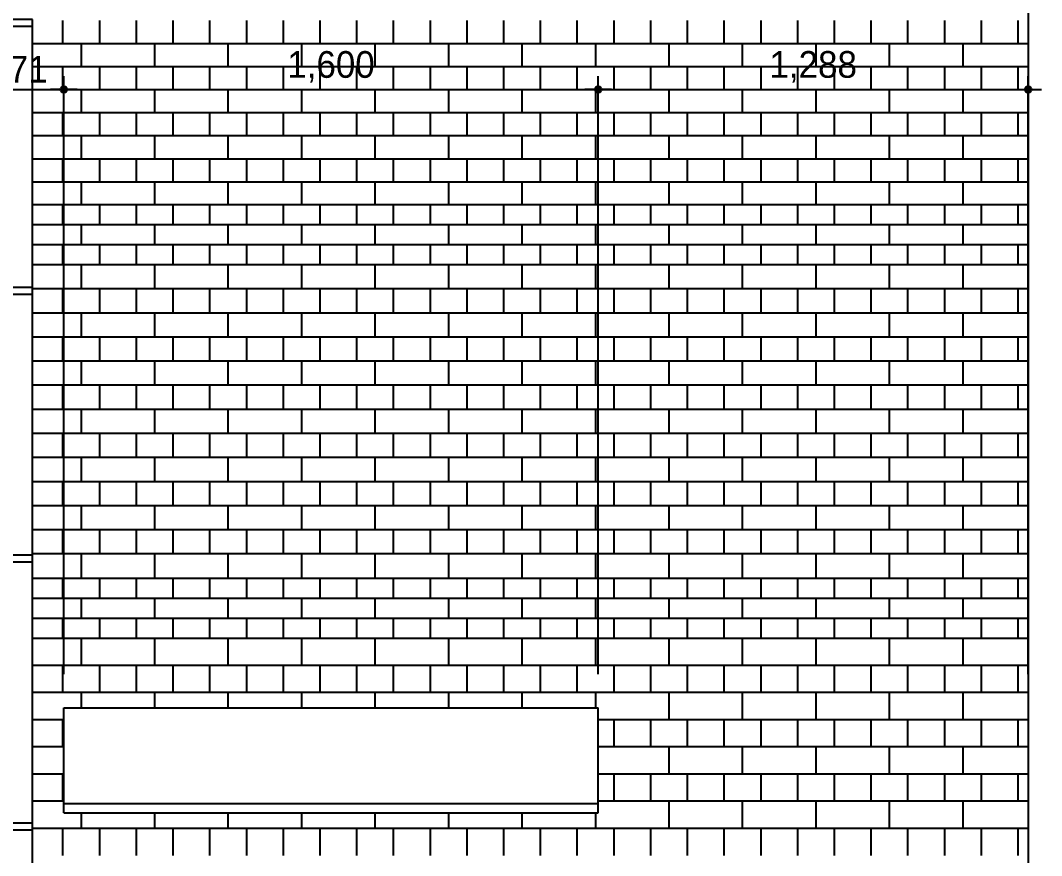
# Model space of a CAD drawing. Extents: x 186583 to 203403, y -172622 to -160742.
# Drawn here: x 195986 to 199044, y -167706 to -165206 of the extents above; entities that cross this region are included whole.
import ezdxf

# ---------------------------------------------------------------- set-up
doc = ezdxf.new("R2010")
doc.units = 0
doc.header["$LTSCALE"] = 50
doc.header["$MEASUREMENT"] = 0
doc.header["$PDMODE"] = 35
doc.header["$PDSIZE"] = -10
doc.layers.get('0').update_dxf_attribs({"linetype": 'CONTINUOUS'})
doc.layers.get('DEFPOINTS').update_dxf_attribs({"linetype": 'CONTINUOUS'})
for name, color, linetype in [('ele-3', 6, 'CONTINUOUS'), ('h', 5, 'CONTINUOUS'), ('W-1', 3, 'CONTINUOUS'), ('WID', 4, 'CONTINUOUS')]:
    doc.layers.add(name, color=color, linetype=linetype)
doc.styles.add('GHS', font='HYWULM_0.TTF')
doc.styles.add('현창', font='HYWULM_0.TTF')
doc.dimstyles.new('3MM', dxfattribs={"dimscale": 300, "dimtxt": 4, "dimasz": 1, "dimexe": 1.5, "dimexo": 2, "dimgap": 1, "dimtad": 1, "dimtoh": 1, "dimdec": 4, "dimzin": 0, "dimdsep": 46, "dimtxsty": 'GHS', "dimblk": 'DIMDOT', "dimcen": -1, "dimdle": 1.5, "dimadec": 0, "dimazin": 0, "dimtfac": 1, "dimtdec": 4, "dimtix": 1, "dimtmove": 2, "dimatfit": 3, "dimldrblk": 'DIMDOT', "dimfxl": 1, "dimtvp": 1, "dimtolj": 1, "dimtzin": 0, "dimarcsym": 0})

# ---------------------------------------------------------------- blocks, each defined once
blk = doc.blocks.new('DIMDOT')
at = {"linetype": 'Continuous'}
blk.add_line((-2, 0), (2, 0), dxfattribs=at)
for radius in [0.5, 0.25]:
    blk.add_circle((0, 0), radius, dxfattribs=at)
blk = doc.blocks.new('*D62')
at = {"lineweight": -2}
for p, q in [((196116.2, -167163.4), (196116.2, -165373.1)), ((197716.2, -167163.4), (197716.2, -165373.1)), ((196136.2, -165413.1), (197696.2, -165413.1))]:
    blk.add_line(p, q, dxfattribs=at)
at = {"layer": 'DEFPOINTS', "color": 0}
for p in [(197716.2, -165413.1), (196116.2, -167263.4), (197716.2, -167263.4)]:
    blk.add_point(p, dxfattribs=at)
at = {"lineweight": -2, "xscale": 20, "yscale": 20, "zscale": 20, "rotation": 180}
blk.add_blockref('DIMDOT', (196116.2, -165413.1), dxfattribs=at)
at = {"lineweight": -2, "xscale": 20, "yscale": 20, "zscale": 20}
blk.add_blockref('DIMDOT', (197716.2, -165413.1), dxfattribs=at)
at = {"color": 0, "insert": (196916.2, -165345.4), "char_height": 80, "attachment_point": 5, "style": '현창'}
blk.add_mtext('\\A1;1,600', dxfattribs=at)
blk = doc.blocks.new('*D63')
at = {"lineweight": -2}
for p, q in [((197716.2, -167163.4), (197716.2, -165373.1)), ((199003.7, -167163.4), (199003.7, -165373.1)), ((197736.2, -165413.1), (198983.7, -165413.1))]:
    blk.add_line(p, q, dxfattribs=at)
at = {"layer": 'DEFPOINTS', "color": 0}
for p in [(199003.7, -165413.1), (197716.2, -167263.4), (199003.7, -167263.4)]:
    blk.add_point(p, dxfattribs=at)
at = {"lineweight": -2, "xscale": 20, "yscale": 20, "zscale": 20, "rotation": 180}
blk.add_blockref('DIMDOT', (197716.2, -165413.1), dxfattribs=at)
at = {"lineweight": -2, "xscale": 20, "yscale": 20, "zscale": 20}
blk.add_blockref('DIMDOT', (199003.7, -165413.1), dxfattribs=at)
at = {"color": 0, "insert": (198359.9, -165345.3), "char_height": 80, "attachment_point": 5, "style": '현창'}
blk.add_mtext('\\A1;1,288', dxfattribs=at)
blk = doc.blocks.new('*D64')
at = {"lineweight": -2}
for p, q in [((195844.9, -165829.8), (195844.9, -165373.1)), ((196116.2, -165837.9), (196116.2, -165373.1)), ((195864.9, -165413.1), (196096.2, -165413.1))]:
    blk.add_line(p, q, dxfattribs=at)
at = {"layer": 'DEFPOINTS', "color": 0}
for p in [(196116.2, -165413.1), (195844.9, -165929.8), (196116.2, -165937.9)]:
    blk.add_point(p, dxfattribs=at)
at = {"lineweight": -2, "xscale": 20, "yscale": 20, "zscale": 20, "rotation": 180}
blk.add_blockref('DIMDOT', (195844.9, -165413.1), dxfattribs=at)
at = {"lineweight": -2, "xscale": 20, "yscale": 20, "zscale": 20}
blk.add_blockref('DIMDOT', (196116.2, -165413.1), dxfattribs=at)
at = {"color": 0, "insert": (195980.5, -165352.2), "char_height": 80, "attachment_point": 5, "style": '현창'}
blk.add_mtext('\\A1;271', dxfattribs=at)

msp = doc.modelspace()

# ---------------------------------------------------------------- linework, layer by layer
at = {"layer": 'ele-3'}
for p, q in [((196021.69224, -165223.3448), (196021.69224, -166005.26224)), ((199003.65758, -165757.93201), (196021.69224, -165757.93201)), ((196106.15758, -165757.93201), (196021.69224, -165757.93201)), ((196106.15758, -165817.93201), (196021.69224, -165817.93201)), ((199003.65758, -165817.93201), (196056.32574, -165817.93201)), ((196106.15758, -165877.93201), (196021.69224, -165877.93201)), ((199003.65758, -165877.93201), (196056.32574, -165877.93201)), ((196106.15758, -165937.93201), (196021.69224, -165937.93201)), ((199003.65758, -165937.93201), (196056.32574, -165937.93201)), ((196105.15758, -166010.04139), (196021.69224, -166010.04139)), ((196021.69224, -166025.26224), (196021.69224, -166807.17968)), ((196021.69224, -166827.17968), (196021.69224, -167609.09713)), ((196021.69224, -166875.35391), (196106.15758, -166875.35391)), ((196056.32574, -166875.35391), (199003.65758, -166875.35391)), ((196021.69224, -166935.35391), (196106.15758, -166935.35391)), ((196056.32574, -166935.35391), (199003.65758, -166935.35391)), ((196021.69224, -166995.35391), (196106.15758, -166995.35391)), ((196056.32574, -166995.35391), (199003.65758, -166995.35391)), ((196021.69224, -167055.35391), (196106.15758, -167055.35391)), ((196056.32574, -167055.35391), (199003.65758, -167055.35391)), ((196021.69224, -167629.09713), (196021.69224, -168411.01457))]:
    msp.add_line(p, q, dxfattribs=at)
for points in [[(196113.65758, -165817.93201), (196113.65758, -165757.93201)], [(196223.65758, -165817.93201), (196223.65758, -165757.93201)], [(196333.65758, -165817.93201), (196333.65758, -165757.93201)], [(196443.65758, -165817.93201), (196443.65758, -165757.93201)], [(196553.65758, -165817.93201), (196553.65758, -165757.93201)], [(196663.65758, -165817.93201), (196663.65758, -165757.93201)], [(196773.65758, -165817.93201), (196773.65758, -165757.93201)], [(196883.65758, -165817.93201), (196883.65758, -165757.93201)], [(196993.65758, -165817.93201), (196993.65758, -165757.93201)], [(197103.65758, -165817.93201), (197103.65758, -165757.93201)], [(197213.65758, -165817.93201), (197213.65758, -165757.93201)], [(197323.65758, -165817.93201), (197323.65758, -165757.93201)], [(197433.65758, -165817.93201), (197433.65758, -165757.93201)], [(197543.65758, -165817.93201), (197543.65758, -165757.93201)], [(197653.65758, -165817.93201), (197653.65758, -165757.93201)], [(197763.65758, -165817.93201), (197763.65758, -165757.93201)], [(197873.65758, -165817.93201), (197873.65758, -165757.93201)], [(197983.65758, -165817.93201), (197983.65758, -165757.93201)], [(198093.65758, -165817.93201), (198093.65758, -165757.93201)], [(198203.65758, -165817.93201), (198203.65758, -165757.93201)], [(198313.65758, -165817.93201), (198313.65758, -165757.93201)], [(198423.65758, -165817.93201), (198423.65758, -165757.93201)], [(198533.65758, -165817.93201), (198533.65758, -165757.93201)], [(198643.65758, -165817.93201), (198643.65758, -165757.93201)], [(198753.65758, -165817.93201), (198753.65758, -165757.93201)], [(198863.65758, -165817.93201), (198863.65758, -165757.93201)], [(198973.65758, -165817.93201), (198973.65758, -165757.93201)], [(196168.65758, -165877.93201), (196168.65758, -165817.93201)], [(196388.65758, -165877.93201), (196388.65758, -165817.93201)], [(196608.65758, -165877.93201), (196608.65758, -165817.93201)], [(196828.65758, -165877.93201), (196828.65758, -165817.93201)], [(197048.65758, -165877.93201), (197048.65758, -165817.93201)], [(197268.65758, -165877.93201), (197268.65758, -165817.93201)], [(197488.65758, -165877.93201), (197488.65758, -165817.93201)], [(197708.65758, -165877.93201), (197708.65758, -165817.93201)], [(197928.65758, -165877.93201), (197928.65758, -165817.93201)], [(198148.65758, -165877.93201), (198148.65758, -165817.93201)], [(198368.65758, -165877.93201), (198368.65758, -165817.93201)], [(198588.65758, -165877.93201), (198588.65758, -165817.93201)], [(198808.65758, -165877.93201), (198808.65758, -165817.93201)], [(196113.65758, -165937.93201), (196113.65758, -165877.93201)], [(196223.65758, -165937.93201), (196223.65758, -165877.93201)], [(196333.65758, -165937.93201), (196333.65758, -165877.93201)], [(196443.65758, -165937.93201), (196443.65758, -165877.93201)], [(196553.65758, -165937.93201), (196553.65758, -165877.93201)], [(196663.65758, -165937.93201), (196663.65758, -165877.93201)], [(196773.65758, -165937.93201), (196773.65758, -165877.93201)], [(196883.65758, -165937.93201), (196883.65758, -165877.93201)], [(196993.65758, -165937.93201), (196993.65758, -165877.93201)], [(197103.65758, -165937.93201), (197103.65758, -165877.93201)], [(197213.65758, -165937.93201), (197213.65758, -165877.93201)], [(197323.65758, -165937.93201), (197323.65758, -165877.93201)], [(197433.65758, -165937.93201), (197433.65758, -165877.93201)], [(197543.65758, -165937.93201), (197543.65758, -165877.93201)], [(197653.65758, -165937.93201), (197653.65758, -165877.93201)], [(197763.65758, -165937.93201), (197763.65758, -165877.93201)], [(197873.65758, -165937.93201), (197873.65758, -165877.93201)], [(197983.65758, -165937.93201), (197983.65758, -165877.93201)], [(198093.65758, -165937.93201), (198093.65758, -165877.93201)], [(198203.65758, -165937.93201), (198203.65758, -165877.93201)], [(198313.65758, -165937.93201), (198313.65758, -165877.93201)], [(198423.65758, -165937.93201), (198423.65758, -165877.93201)], [(198533.65758, -165937.93201), (198533.65758, -165877.93201)], [(198643.65758, -165937.93201), (198643.65758, -165877.93201)], [(198753.65758, -165937.93201), (198753.65758, -165877.93201)], [(198863.65758, -165937.93201), (198863.65758, -165877.93201)], [(198973.65758, -165937.93201), (198973.65758, -165877.93201)], [(196113.65758, -166935.35391), (196113.65758, -166875.35391)], [(196223.65758, -166935.35391), (196223.65758, -166875.35391)], [(196333.65758, -166935.35391), (196333.65758, -166875.35391)], [(196443.65758, -166935.35391), (196443.65758, -166875.35391)], [(196553.65758, -166935.35391), (196553.65758, -166875.35391)], [(196663.65758, -166935.35391), (196663.65758, -166875.35391)], [(196773.65758, -166935.35391), (196773.65758, -166875.35391)], [(196883.65758, -166935.35391), (196883.65758, -166875.35391)], [(196993.65758, -166935.35391), (196993.65758, -166875.35391)], [(197103.65758, -166935.35391), (197103.65758, -166875.35391)], [(197213.65758, -166935.35391), (197213.65758, -166875.35391)], [(197323.65758, -166935.35391), (197323.65758, -166875.35391)], [(197433.65758, -166935.35391), (197433.65758, -166875.35391)], [(197543.65758, -166935.35391), (197543.65758, -166875.35391)], [(197653.65758, -166935.35391), (197653.65758, -166875.35391)], [(197763.65758, -166935.35391), (197763.65758, -166875.35391)], [(197873.65758, -166935.35391), (197873.65758, -166875.35391)], [(197983.65758, -166935.35391), (197983.65758, -166875.35391)], [(198093.65758, -166935.35391), (198093.65758, -166875.35391)], [(198203.65758, -166935.35391), (198203.65758, -166875.35391)], [(198313.65758, -166935.35391), (198313.65758, -166875.35391)], [(198423.65758, -166935.35391), (198423.65758, -166875.35391)], [(198533.65758, -166935.35391), (198533.65758, -166875.35391)], [(198643.65758, -166935.35391), (198643.65758, -166875.35391)], [(198753.65758, -166935.35391), (198753.65758, -166875.35391)], [(198863.65758, -166935.35391), (198863.65758, -166875.35391)], [(198973.65758, -166935.35391), (198973.65758, -166875.35391)], [(196168.65758, -166995.35391), (196168.65758, -166935.35391)], [(196388.65758, -166995.35391), (196388.65758, -166935.35391)], [(196608.65758, -166995.35391), (196608.65758, -166935.35391)], [(196828.65758, -166995.35391), (196828.65758, -166935.35391)], [(197048.65758, -166995.35391), (197048.65758, -166935.35391)], [(197268.65758, -166995.35391), (197268.65758, -166935.35391)], [(197488.65758, -166995.35391), (197488.65758, -166935.35391)], [(197708.65758, -166995.35391), (197708.65758, -166935.35391)], [(197928.65758, -166995.35391), (197928.65758, -166935.35391)], [(198148.65758, -166995.35391), (198148.65758, -166935.35391)], [(198368.65758, -166995.35391), (198368.65758, -166935.35391)], [(198588.65758, -166995.35391), (198588.65758, -166935.35391)], [(198808.65758, -166995.35391), (198808.65758, -166935.35391)], [(196113.65758, -167055.35391), (196113.65758, -166995.35391)], [(196223.65758, -167055.35391), (196223.65758, -166995.35391)], [(196333.65758, -167055.35391), (196333.65758, -166995.35391)], [(196443.65758, -167055.35391), (196443.65758, -166995.35391)], [(196553.65758, -167055.35391), (196553.65758, -166995.35391)], [(196663.65758, -167055.35391), (196663.65758, -166995.35391)], [(196773.65758, -167055.35391), (196773.65758, -166995.35391)], [(196883.65758, -167055.35391), (196883.65758, -166995.35391)], [(196993.65758, -167055.35391), (196993.65758, -166995.35391)], [(197103.65758, -167055.35391), (197103.65758, -166995.35391)], [(197213.65758, -167055.35391), (197213.65758, -166995.35391)], [(197323.65758, -167055.35391), (197323.65758, -166995.35391)], [(197433.65758, -167055.35391), (197433.65758, -166995.35391)], [(197543.65758, -167055.35391), (197543.65758, -166995.35391)], [(197653.65758, -167055.35391), (197653.65758, -166995.35391)], [(197763.65758, -167055.35391), (197763.65758, -166995.35391)], [(197873.65758, -167055.35391), (197873.65758, -166995.35391)], [(197983.65758, -167055.35391), (197983.65758, -166995.35391)], [(198093.65758, -167055.35391), (198093.65758, -166995.35391)], [(198203.65758, -167055.35391), (198203.65758, -166995.35391)], [(198313.65758, -167055.35391), (198313.65758, -166995.35391)], [(198423.65758, -167055.35391), (198423.65758, -166995.35391)], [(198533.65758, -167055.35391), (198533.65758, -166995.35391)], [(198643.65758, -167055.35391), (198643.65758, -166995.35391)], [(198753.65758, -167055.35391), (198753.65758, -166995.35391)], [(198863.65758, -167055.35391), (198863.65758, -166995.35391)], [(198973.65758, -167055.35391), (198973.65758, -166995.35391)]]:
    msp.add_lwpolyline(points, dxfattribs=at)
at = {"layer": 'h'}
for p, q in [((196021.69224, -165275.1375), (196106.15758, -165275.1375)), ((196069.15758, -165275.1375), (199003.65758, -165275.1375)), ((196021.69224, -165344.10819), (196106.15758, -165344.10819)), ((196069.15758, -165344.10819), (199003.65758, -165344.10819)), ((196021.69224, -165413.07888), (199003.65758, -165413.07888)), ((196021.69224, -165413.07888), (196106.15758, -165413.07888)), ((196021.69224, -165482.04956), (199003.65758, -165482.04956)), ((196021.69224, -165482.04956), (196106.15758, -165482.04956)), ((196021.69224, -165551.02025), (199003.65758, -165551.02025)), ((196021.69224, -165551.02025), (196106.15758, -165551.02025)), ((196021.69224, -165619.99094), (199003.65758, -165619.99094)), ((196021.69224, -165619.99094), (196106.15758, -165619.99094)), ((196021.69224, -165688.96163), (199003.65758, -165688.96163)), ((196021.69224, -165688.96163), (196106.15758, -165688.96163)), ((199003.65758, -166010.04139), (196057.32574, -166010.04139)), ((196106.15758, -166082.15076), (196021.69224, -166082.15076)), ((199003.65758, -166082.15076), (196056.32574, -166082.15076)), ((196106.15758, -166154.26014), (196021.69224, -166154.26014)), ((199003.65758, -166154.26014), (196056.32574, -166154.26014)), ((196106.15758, -166226.36952), (196021.69224, -166226.36952)), ((199003.65758, -166226.36952), (196056.32574, -166226.36952)), ((196106.15758, -166298.4789), (196021.69224, -166298.4789)), ((199003.65758, -166298.4789), (196056.32574, -166298.4789)), ((196106.15758, -166370.58827), (196021.69224, -166370.58827)), ((199003.65758, -166370.58827), (196056.32574, -166370.58827)), ((196106.15758, -166442.69765), (196021.69224, -166442.69765)), ((199003.65758, -166442.69765), (196056.32574, -166442.69765)), ((196106.15758, -166514.80703), (196021.69224, -166514.80703)), ((199003.65758, -166514.80703), (196056.32574, -166514.80703)), ((196106.15758, -166586.91641), (196021.69224, -166586.91641)), ((199003.65758, -166586.91641), (196056.32574, -166586.91641)), ((196106.15758, -166659.02578), (196021.69224, -166659.02578)), ((199003.65758, -166659.02578), (196056.32574, -166659.02578)), ((196106.15758, -166731.13516), (196021.69224, -166731.13516)), ((199003.65758, -166731.13516), (196056.32574, -166731.13516)), ((196106.15758, -166803.24454), (196021.69224, -166803.24454)), ((199003.65758, -166803.24454), (196056.32574, -166803.24454)), ((196106.15758, -167136.70608), (196021.69224, -167136.70608)), ((199003.65758, -167136.70608), (196056.32574, -167136.70608)), ((196212.65758, -167218.05824), (196021.69224, -167218.05824)), ((199003.65758, -167218.05824), (196181.15758, -167218.05824)), ((196116.15757, -167299.4104), (196021.69224, -167299.4104)), ((199003.65758, -167299.4104), (197716.15757, -167299.4104)), ((196116.15757, -167380.76256), (196021.69224, -167380.76256)), ((199003.65758, -167380.76256), (197716.15757, -167380.76256)), ((196116.15757, -167462.11472), (196021.69224, -167462.11472)), ((199003.65758, -167462.11472), (197716.15757, -167462.11472)), ((196116.15757, -167543.46688), (196021.69224, -167543.46688)), ((199003.65758, -167543.46688), (197716.15757, -167543.46688)), ((196116.15757, -167624.81904), (196021.69224, -167624.81904)), ((199003.65758, -167624.81904), (196089.65758, -167624.81904))]:
    msp.add_line(p, q, dxfattribs=at)
for points in [[(196113.65758, -165275.1375), (196113.65758, -165206.17053)], [(196223.65758, -165275.1375), (196223.65758, -165206.17053)], [(196333.65758, -165275.1375), (196333.65758, -165206.17053)], [(196443.65758, -165275.1375), (196443.65758, -165206.17053)], [(196553.65758, -165275.1375), (196553.65758, -165206.17053)], [(196663.65758, -165275.1375), (196663.65758, -165206.17053)], [(196773.65758, -165275.1375), (196773.65758, -165206.17053)], [(196883.65758, -165275.1375), (196883.65758, -165206.17053)], [(196993.65758, -165275.1375), (196993.65758, -165206.17053)], [(197103.65758, -165275.1375), (197103.65758, -165206.17053)], [(197213.65758, -165275.1375), (197213.65758, -165206.17053)], [(197323.65758, -165275.1375), (197323.65758, -165206.17053)], [(197433.65758, -165275.1375), (197433.65758, -165206.17053)], [(197543.65758, -165275.1375), (197543.65758, -165206.17053)], [(197653.65758, -165275.1375), (197653.65758, -165206.17053)], [(197763.65758, -165275.1375), (197763.65758, -165206.17053)], [(197873.65758, -165275.1375), (197873.65758, -165206.17053)], [(197983.65758, -165275.1375), (197983.65758, -165206.17053)], [(198093.65758, -165275.1375), (198093.65758, -165206.17053)], [(198203.65758, -165275.1375), (198203.65758, -165206.17053)], [(198313.65758, -165275.1375), (198313.65758, -165206.17053)], [(198423.65758, -165275.1375), (198423.65758, -165206.17053)], [(198533.65758, -165275.1375), (198533.65758, -165206.17053)], [(198643.65758, -165275.1375), (198643.65758, -165206.17053)], [(198753.65758, -165275.1375), (198753.65758, -165206.17053)], [(198863.65758, -165275.1375), (198863.65758, -165206.17053)], [(198973.65758, -165275.1375), (198973.65758, -165206.17053)], [(196168.65758, -165344.10819), (196168.65758, -165275.14122)], [(196388.65758, -165344.10446), (196388.65758, -165275.1375)], [(196608.65758, -165344.10446), (196608.65758, -165275.1375)], [(196828.65758, -165344.10446), (196828.65758, -165275.1375)], [(197048.65758, -165344.10446), (197048.65758, -165275.1375)], [(197268.65758, -165344.10446), (197268.65758, -165275.1375)], [(197488.65758, -165344.10446), (197488.65758, -165275.1375)], [(197708.65758, -165344.10446), (197708.65758, -165275.1375)], [(197928.65758, -165344.10446), (197928.65758, -165275.1375)], [(198148.65758, -165344.10446), (198148.65758, -165275.1375)], [(198368.65758, -165344.10446), (198368.65758, -165275.1375)], [(198588.65758, -165344.10446), (198588.65758, -165275.1375)], [(198808.65758, -165344.10446), (198808.65758, -165275.1375)], [(196113.65758, -165413.07888), (196113.65758, -165344.11191)], [(196223.65758, -165413.07888), (196223.65758, -165344.11191)], [(196333.65758, -165413.07888), (196333.65758, -165344.11191)], [(196443.65758, -165413.07888), (196443.65758, -165344.11191)], [(196553.65758, -165413.07888), (196553.65758, -165344.11191)], [(196663.65758, -165413.07888), (196663.65758, -165344.11191)], [(196773.65758, -165413.07888), (196773.65758, -165344.11191)], [(196883.65758, -165413.07888), (196883.65758, -165344.11191)], [(196993.65758, -165413.07888), (196993.65758, -165344.11191)], [(197103.65758, -165413.07888), (197103.65758, -165344.11191)], [(197213.65758, -165413.07888), (197213.65758, -165344.11191)], [(197323.65758, -165413.07888), (197323.65758, -165344.11191)], [(197433.65758, -165413.07888), (197433.65758, -165344.11191)], [(197543.65758, -165413.07888), (197543.65758, -165344.11191)], [(197653.65758, -165413.07888), (197653.65758, -165344.11191)], [(197763.65758, -165413.07888), (197763.65758, -165344.11191)], [(197873.65758, -165413.07888), (197873.65758, -165344.11191)], [(197983.65758, -165413.07888), (197983.65758, -165344.11191)], [(198093.65758, -165413.07888), (198093.65758, -165344.11191)], [(198203.65758, -165413.07888), (198203.65758, -165344.11191)], [(198313.65758, -165413.07888), (198313.65758, -165344.11191)], [(198423.65758, -165413.07888), (198423.65758, -165344.11191)], [(198533.65758, -165413.07888), (198533.65758, -165344.11191)], [(198643.65758, -165413.07888), (198643.65758, -165344.11191)], [(198753.65758, -165413.07888), (198753.65758, -165344.11191)], [(198863.65758, -165413.07888), (198863.65758, -165344.11191)], [(198973.65758, -165413.07888), (198973.65758, -165344.11191)], [(196168.65758, -165482.04956), (196168.65758, -165413.0826)], [(196388.65758, -165482.04584), (196388.65758, -165413.07888)], [(196608.65758, -165482.04584), (196608.65758, -165413.07888)], [(196828.65758, -165482.04584), (196828.65758, -165413.07888)], [(197048.65758, -165482.04584), (197048.65758, -165413.07888)], [(197268.65758, -165482.04584), (197268.65758, -165413.07888)], [(197488.65758, -165482.04584), (197488.65758, -165413.07888)], [(197708.65758, -165482.04584), (197708.65758, -165413.07888)], [(197928.65758, -165482.04584), (197928.65758, -165413.07888)], [(198148.65758, -165482.04584), (198148.65758, -165413.07888)], [(198368.65758, -165482.04584), (198368.65758, -165413.07888)], [(198588.65758, -165482.04584), (198588.65758, -165413.07888)], [(198808.65758, -165482.04584), (198808.65758, -165413.07888)], [(196113.65758, -165551.02025), (196113.65758, -165482.05329)], [(196223.65758, -165551.02025), (196223.65758, -165482.05329)], [(196333.65758, -165551.02025), (196333.65758, -165482.05329)], [(196443.65758, -165551.02025), (196443.65758, -165482.05329)], [(196553.65758, -165551.02025), (196553.65758, -165482.05329)], [(196663.65758, -165551.02025), (196663.65758, -165482.05329)], [(196773.65758, -165551.02025), (196773.65758, -165482.05329)], [(196883.65758, -165551.02025), (196883.65758, -165482.05329)], [(196993.65758, -165551.02025), (196993.65758, -165482.05329)], [(197103.65758, -165551.02025), (197103.65758, -165482.05329)], [(197213.65758, -165551.02025), (197213.65758, -165482.05329)], [(197323.65758, -165551.02025), (197323.65758, -165482.05329)], [(197433.65758, -165551.02025), (197433.65758, -165482.05329)], [(197543.65758, -165551.02025), (197543.65758, -165482.05329)], [(197653.65758, -165551.02025), (197653.65758, -165482.05329)], [(197763.65758, -165551.02025), (197763.65758, -165482.05329)], [(197873.65758, -165551.02025), (197873.65758, -165482.05329)], [(197983.65758, -165551.02025), (197983.65758, -165482.05329)], [(198093.65758, -165551.02025), (198093.65758, -165482.05329)], [(198203.65758, -165551.02025), (198203.65758, -165482.05329)], [(198313.65758, -165551.02025), (198313.65758, -165482.05329)], [(198423.65758, -165551.02025), (198423.65758, -165482.05329)], [(198533.65758, -165551.02025), (198533.65758, -165482.05329)], [(198643.65758, -165551.02025), (198643.65758, -165482.05329)], [(198753.65758, -165551.02025), (198753.65758, -165482.05329)], [(198863.65758, -165551.02025), (198863.65758, -165482.05329)], [(198973.65758, -165551.02025), (198973.65758, -165482.05329)], [(196168.65758, -165619.99094), (196168.65758, -165551.02398)], [(196388.65758, -165619.98722), (196388.65758, -165551.02025)], [(196608.65758, -165619.98722), (196608.65758, -165551.02025)], [(196828.65758, -165619.98722), (196828.65758, -165551.02025)], [(197048.65758, -165619.98722), (197048.65758, -165551.02025)], [(197268.65758, -165619.98722), (197268.65758, -165551.02025)], [(197488.65758, -165619.98722), (197488.65758, -165551.02025)], [(197708.65758, -165619.98722), (197708.65758, -165551.02025)], [(197928.65758, -165619.98722), (197928.65758, -165551.02025)], [(198148.65758, -165619.98722), (198148.65758, -165551.02025)], [(198368.65758, -165619.98722), (198368.65758, -165551.02025)], [(198588.65758, -165619.98722), (198588.65758, -165551.02025)], [(198808.65758, -165619.98722), (198808.65758, -165551.02025)], [(196113.65758, -165688.96163), (196113.65758, -165619.99467)], [(196223.65758, -165688.96163), (196223.65758, -165619.99467)], [(196333.65758, -165688.96163), (196333.65758, -165619.99467)], [(196443.65758, -165688.96163), (196443.65758, -165619.99467)], [(196553.65758, -165688.96163), (196553.65758, -165619.99467)], [(196663.65758, -165688.96163), (196663.65758, -165619.99467)], [(196773.65758, -165688.96163), (196773.65758, -165619.99467)], [(196883.65758, -165688.96163), (196883.65758, -165619.99467)], [(196993.65758, -165688.96163), (196993.65758, -165619.99467)], [(197103.65758, -165688.96163), (197103.65758, -165619.99467)], [(197213.65758, -165688.96163), (197213.65758, -165619.99467)], [(197323.65758, -165688.96163), (197323.65758, -165619.99467)], [(197433.65758, -165688.96163), (197433.65758, -165619.99467)], [(197543.65758, -165688.96163), (197543.65758, -165619.99467)], [(197653.65758, -165688.96163), (197653.65758, -165619.99467)], [(197763.65758, -165688.96163), (197763.65758, -165619.99467)], [(197873.65758, -165688.96163), (197873.65758, -165619.99467)], [(197983.65758, -165688.96163), (197983.65758, -165619.99467)], [(198093.65758, -165688.96163), (198093.65758, -165619.99467)], [(198203.65758, -165688.96163), (198203.65758, -165619.99467)], [(198313.65758, -165688.96163), (198313.65758, -165619.99467)], [(198423.65758, -165688.96163), (198423.65758, -165619.99467)], [(198533.65758, -165688.96163), (198533.65758, -165619.99467)], [(198643.65758, -165688.96163), (198643.65758, -165619.99467)], [(198753.65758, -165688.96163), (198753.65758, -165619.99467)], [(198863.65758, -165688.96163), (198863.65758, -165619.99467)], [(198973.65758, -165688.96163), (198973.65758, -165619.99467)], [(196168.65758, -165757.93232), (196168.65758, -165688.96536)], [(196388.65758, -165757.92828), (196388.65758, -165688.96132)], [(196608.65758, -165757.92828), (196608.65758, -165688.96132)], [(196828.65758, -165757.92828), (196828.65758, -165688.96132)], [(197048.65758, -165757.92828), (197048.65758, -165688.96132)], [(197268.65758, -165757.92828), (197268.65758, -165688.96132)], [(197488.65758, -165757.92828), (197488.65758, -165688.96132)], [(197708.65758, -165757.92828), (197708.65758, -165688.96132)], [(197928.65758, -165757.92828), (197928.65758, -165688.96132)], [(198148.65758, -165757.92828), (198148.65758, -165688.96132)], [(198368.65758, -165757.92828), (198368.65758, -165688.96132)], [(198588.65758, -165757.92828), (198588.65758, -165688.96132)], [(198808.65758, -165757.92828), (198808.65758, -165688.96132)], [(196168.65758, -166010.04139), (196168.65758, -165937.93201)], [(196388.65758, -166010.04139), (196388.65758, -165937.93201)], [(196608.65758, -166010.04139), (196608.65758, -165937.93201)], [(196828.65758, -166010.04139), (196828.65758, -165937.93201)], [(197048.65758, -166010.04139), (197048.65758, -165937.93201)], [(197268.65758, -166010.04139), (197268.65758, -165937.93201)], [(197488.65758, -166010.04139), (197488.65758, -165937.93201)], [(197708.65758, -166010.04139), (197708.65758, -165937.93201)], [(197928.65758, -166010.04139), (197928.65758, -165937.93201)], [(198148.65758, -166010.04139), (198148.65758, -165937.93201)], [(198368.65758, -166010.04139), (198368.65758, -165937.93201)], [(198588.65758, -166010.04139), (198588.65758, -165937.93201)], [(198808.65758, -166010.04139), (198808.65758, -165937.93201)], [(196113.65758, -166082.15076), (196113.65758, -166010.04139)], [(196223.65758, -166082.15076), (196223.65758, -166010.04139)], [(196333.65758, -166082.15076), (196333.65758, -166010.04139)], [(196443.65758, -166082.15076), (196443.65758, -166010.04139)], [(196553.65758, -166082.15076), (196553.65758, -166010.04139)], [(196663.65758, -166082.15076), (196663.65758, -166010.04139)], [(196773.65758, -166082.15076), (196773.65758, -166010.04139)], [(196883.65758, -166082.15076), (196883.65758, -166010.04139)], [(196993.65758, -166082.15076), (196993.65758, -166010.04139)], [(197103.65758, -166082.15076), (197103.65758, -166010.04139)], [(197213.65758, -166082.15076), (197213.65758, -166010.04139)], [(197323.65758, -166082.15076), (197323.65758, -166010.04139)], [(197433.65758, -166082.15076), (197433.65758, -166010.04139)], [(197543.65758, -166082.15076), (197543.65758, -166010.04139)], [(197653.65758, -166082.15076), (197653.65758, -166010.04139)], [(197763.65758, -166082.15076), (197763.65758, -166010.04139)], [(197873.65758, -166082.15076), (197873.65758, -166010.04139)], [(197983.65758, -166082.15076), (197983.65758, -166010.04139)], [(198093.65758, -166082.15076), (198093.65758, -166010.04139)], [(198203.65758, -166082.15076), (198203.65758, -166010.04139)], [(198313.65758, -166082.15076), (198313.65758, -166010.04139)], [(198423.65758, -166082.15076), (198423.65758, -166010.04139)], [(198533.65758, -166082.15076), (198533.65758, -166010.04139)], [(198643.65758, -166082.15076), (198643.65758, -166010.04139)], [(198753.65758, -166082.15076), (198753.65758, -166010.04139)], [(198863.65758, -166082.15076), (198863.65758, -166010.04139)], [(198973.65758, -166082.15076), (198973.65758, -166010.04139)], [(196168.65758, -166154.26014), (196168.65758, -166082.15076)], [(196388.65758, -166154.26014), (196388.65758, -166082.15076)], [(196608.65758, -166154.26014), (196608.65758, -166082.15076)], [(196828.65758, -166154.26014), (196828.65758, -166082.15076)], [(197048.65758, -166154.26014), (197048.65758, -166082.15076)], [(197268.65758, -166154.26014), (197268.65758, -166082.15076)], [(197488.65758, -166154.26014), (197488.65758, -166082.15076)], [(197708.65758, -166154.26014), (197708.65758, -166082.15076)], [(197928.65758, -166154.26014), (197928.65758, -166082.15076)], [(198148.65758, -166154.26014), (198148.65758, -166082.15076)], [(198368.65758, -166154.26014), (198368.65758, -166082.15076)], [(198588.65758, -166154.26014), (198588.65758, -166082.15076)], [(198808.65758, -166154.26014), (198808.65758, -166082.15076)], [(196113.65758, -166226.36952), (196113.65758, -166154.26014)], [(196223.65758, -166226.36952), (196223.65758, -166154.26014)], [(196333.65758, -166226.36952), (196333.65758, -166154.26014)], [(196443.65758, -166226.36952), (196443.65758, -166154.26014)], [(196553.65758, -166226.36952), (196553.65758, -166154.26014)], [(196663.65758, -166226.36952), (196663.65758, -166154.26014)], [(196773.65758, -166226.36952), (196773.65758, -166154.26014)], [(196883.65758, -166226.36952), (196883.65758, -166154.26014)], [(196993.65758, -166226.36952), (196993.65758, -166154.26014)], [(197103.65758, -166226.36952), (197103.65758, -166154.26014)], [(197213.65758, -166226.36952), (197213.65758, -166154.26014)], [(197323.65758, -166226.36952), (197323.65758, -166154.26014)], [(197433.65758, -166226.36952), (197433.65758, -166154.26014)], [(197543.65758, -166226.36952), (197543.65758, -166154.26014)], [(197653.65758, -166226.36952), (197653.65758, -166154.26014)], [(197763.65758, -166226.36952), (197763.65758, -166154.26014)], [(197873.65758, -166226.36952), (197873.65758, -166154.26014)], [(197983.65758, -166226.36952), (197983.65758, -166154.26014)], [(198093.65758, -166226.36952), (198093.65758, -166154.26014)], [(198203.65758, -166226.36952), (198203.65758, -166154.26014)], [(198313.65758, -166226.36952), (198313.65758, -166154.26014)], [(198423.65758, -166226.36952), (198423.65758, -166154.26014)], [(198533.65758, -166226.36952), (198533.65758, -166154.26014)], [(198643.65758, -166226.36952), (198643.65758, -166154.26014)], [(198753.65758, -166226.36952), (198753.65758, -166154.26014)], [(198863.65758, -166226.36952), (198863.65758, -166154.26014)], [(198973.65758, -166226.36952), (198973.65758, -166154.26014)], [(196168.65758, -166298.4789), (196168.65758, -166226.36952)], [(196388.65758, -166298.4789), (196388.65758, -166226.36952)], [(196608.65758, -166298.4789), (196608.65758, -166226.36952)], [(196828.65758, -166298.4789), (196828.65758, -166226.36952)], [(197048.65758, -166298.4789), (197048.65758, -166226.36952)], [(197268.65758, -166298.4789), (197268.65758, -166226.36952)], [(197488.65758, -166298.4789), (197488.65758, -166226.36952)], [(197708.65758, -166298.4789), (197708.65758, -166226.36952)], [(197928.65758, -166298.4789), (197928.65758, -166226.36952)], [(198148.65758, -166298.4789), (198148.65758, -166226.36952)], [(198368.65758, -166298.4789), (198368.65758, -166226.36952)], [(198588.65758, -166298.4789), (198588.65758, -166226.36952)], [(198808.65758, -166298.4789), (198808.65758, -166226.36952)], [(196113.65758, -166370.58827), (196113.65758, -166298.4789)], [(196223.65758, -166370.58827), (196223.65758, -166298.4789)], [(196333.65758, -166370.58827), (196333.65758, -166298.4789)], [(196443.65758, -166370.58827), (196443.65758, -166298.4789)], [(196553.65758, -166370.58827), (196553.65758, -166298.4789)], [(196663.65758, -166370.58827), (196663.65758, -166298.4789)], [(196773.65758, -166370.58827), (196773.65758, -166298.4789)], [(196883.65758, -166370.58827), (196883.65758, -166298.4789)], [(196993.65758, -166370.58827), (196993.65758, -166298.4789)], [(197103.65758, -166370.58827), (197103.65758, -166298.4789)], [(197213.65758, -166370.58827), (197213.65758, -166298.4789)], [(197323.65758, -166370.58827), (197323.65758, -166298.4789)], [(197433.65758, -166370.58827), (197433.65758, -166298.4789)], [(197543.65758, -166370.58827), (197543.65758, -166298.4789)], [(197653.65758, -166370.58827), (197653.65758, -166298.4789)], [(197763.65758, -166370.58827), (197763.65758, -166298.4789)], [(197873.65758, -166370.58827), (197873.65758, -166298.4789)], [(197983.65758, -166370.58827), (197983.65758, -166298.4789)], [(198093.65758, -166370.58827), (198093.65758, -166298.4789)], [(198203.65758, -166370.58827), (198203.65758, -166298.4789)], [(198313.65758, -166370.58827), (198313.65758, -166298.4789)], [(198423.65758, -166370.58827), (198423.65758, -166298.4789)], [(198533.65758, -166370.58827), (198533.65758, -166298.4789)], [(198643.65758, -166370.58827), (198643.65758, -166298.4789)], [(198753.65758, -166370.58827), (198753.65758, -166298.4789)], [(198863.65758, -166370.58827), (198863.65758, -166298.4789)], [(198973.65758, -166370.58827), (198973.65758, -166298.4789)], [(196168.65758, -166442.69765), (196168.65758, -166370.58827)], [(196388.65758, -166442.69765), (196388.65758, -166370.58827)], [(196608.65758, -166442.69765), (196608.65758, -166370.58827)], [(196828.65758, -166442.69765), (196828.65758, -166370.58827)], [(197048.65758, -166442.69765), (197048.65758, -166370.58827)], [(197268.65758, -166442.69765), (197268.65758, -166370.58827)], [(197488.65758, -166442.69765), (197488.65758, -166370.58827)], [(197708.65758, -166442.69765), (197708.65758, -166370.58827)], [(197928.65758, -166442.69765), (197928.65758, -166370.58827)], [(198148.65758, -166442.69765), (198148.65758, -166370.58827)], [(198368.65758, -166442.69765), (198368.65758, -166370.58827)], [(198588.65758, -166442.69765), (198588.65758, -166370.58827)], [(198808.65758, -166442.69765), (198808.65758, -166370.58827)], [(196113.65758, -166514.80703), (196113.65758, -166442.69765)], [(196223.65758, -166514.80703), (196223.65758, -166442.69765)], [(196333.65758, -166514.80703), (196333.65758, -166442.69765)], [(196443.65758, -166514.80703), (196443.65758, -166442.69765)], [(196553.65758, -166514.80703), (196553.65758, -166442.69765)], [(196663.65758, -166514.80703), (196663.65758, -166442.69765)], [(196773.65758, -166514.80703), (196773.65758, -166442.69765)], [(196883.65758, -166514.80703), (196883.65758, -166442.69765)], [(196993.65758, -166514.80703), (196993.65758, -166442.69765)], [(197103.65758, -166514.80703), (197103.65758, -166442.69765)], [(197213.65758, -166514.80703), (197213.65758, -166442.69765)], [(197323.65758, -166514.80703), (197323.65758, -166442.69765)], [(197433.65758, -166514.80703), (197433.65758, -166442.69765)], [(197543.65758, -166514.80703), (197543.65758, -166442.69765)], [(197653.65758, -166514.80703), (197653.65758, -166442.69765)], [(197763.65758, -166514.80703), (197763.65758, -166442.69765)], [(197873.65758, -166514.80703), (197873.65758, -166442.69765)], [(197983.65758, -166514.80703), (197983.65758, -166442.69765)], [(198093.65758, -166514.80703), (198093.65758, -166442.69765)], [(198203.65758, -166514.80703), (198203.65758, -166442.69765)], [(198313.65758, -166514.80703), (198313.65758, -166442.69765)], [(198423.65758, -166514.80703), (198423.65758, -166442.69765)], [(198533.65758, -166514.80703), (198533.65758, -166442.69765)], [(198643.65758, -166514.80703), (198643.65758, -166442.69765)], [(198753.65758, -166514.80703), (198753.65758, -166442.69765)], [(198863.65758, -166514.80703), (198863.65758, -166442.69765)], [(198973.65758, -166514.80703), (198973.65758, -166442.69765)], [(196168.65758, -166586.91641), (196168.65758, -166514.80703)], [(196388.65758, -166586.91641), (196388.65758, -166514.80703)], [(196608.65758, -166586.91641), (196608.65758, -166514.80703)], [(196828.65758, -166586.91641), (196828.65758, -166514.80703)], [(197048.65758, -166586.91641), (197048.65758, -166514.80703)], [(197268.65758, -166586.91641), (197268.65758, -166514.80703)], [(197488.65758, -166586.91641), (197488.65758, -166514.80703)], [(197708.65758, -166586.91641), (197708.65758, -166514.80703)], [(197928.65758, -166586.91641), (197928.65758, -166514.80703)], [(198148.65758, -166586.91641), (198148.65758, -166514.80703)], [(198368.65758, -166586.91641), (198368.65758, -166514.80703)], [(198588.65758, -166586.91641), (198588.65758, -166514.80703)], [(198808.65758, -166586.91641), (198808.65758, -166514.80703)], [(196113.65758, -166659.02578), (196113.65758, -166586.91641)], [(196223.65758, -166659.02578), (196223.65758, -166586.91641)], [(196333.65758, -166659.02578), (196333.65758, -166586.91641)], [(196443.65758, -166659.02578), (196443.65758, -166586.91641)], [(196553.65758, -166659.02578), (196553.65758, -166586.91641)], [(196663.65758, -166659.02578), (196663.65758, -166586.91641)], [(196773.65758, -166659.02578), (196773.65758, -166586.91641)], [(196883.65758, -166659.02578), (196883.65758, -166586.91641)], [(196993.65758, -166659.02578), (196993.65758, -166586.91641)], [(197103.65758, -166659.02578), (197103.65758, -166586.91641)], [(197213.65758, -166659.02578), (197213.65758, -166586.91641)], [(197323.65758, -166659.02578), (197323.65758, -166586.91641)], [(197433.65758, -166659.02578), (197433.65758, -166586.91641)], [(197543.65758, -166659.02578), (197543.65758, -166586.91641)], [(197653.65758, -166659.02578), (197653.65758, -166586.91641)], [(197763.65758, -166659.02578), (197763.65758, -166586.91641)], [(197873.65758, -166659.02578), (197873.65758, -166586.91641)], [(197983.65758, -166659.02578), (197983.65758, -166586.91641)], [(198093.65758, -166659.02578), (198093.65758, -166586.91641)], [(198203.65758, -166659.02578), (198203.65758, -166586.91641)], [(198313.65758, -166659.02578), (198313.65758, -166586.91641)], [(198423.65758, -166659.02578), (198423.65758, -166586.91641)], [(198533.65758, -166659.02578), (198533.65758, -166586.91641)], [(198643.65758, -166659.02578), (198643.65758, -166586.91641)], [(198753.65758, -166659.02578), (198753.65758, -166586.91641)], [(198863.65758, -166659.02578), (198863.65758, -166586.91641)], [(198973.65758, -166659.02578), (198973.65758, -166586.91641)], [(196168.65758, -166731.13516), (196168.65758, -166659.02578)], [(196388.65758, -166731.13516), (196388.65758, -166659.02578)], [(196608.65758, -166731.13516), (196608.65758, -166659.02578)], [(196828.65758, -166731.13516), (196828.65758, -166659.02578)], [(197048.65758, -166731.13516), (197048.65758, -166659.02578)], [(197268.65758, -166731.13516), (197268.65758, -166659.02578)], [(197488.65758, -166731.13516), (197488.65758, -166659.02578)], [(197708.65758, -166731.13516), (197708.65758, -166659.02578)], [(197928.65758, -166731.13516), (197928.65758, -166659.02578)], [(198148.65758, -166731.13516), (198148.65758, -166659.02578)], [(198368.65758, -166731.13516), (198368.65758, -166659.02578)], [(198588.65758, -166731.13516), (198588.65758, -166659.02578)], [(198808.65758, -166731.13516), (198808.65758, -166659.02578)], [(196113.65758, -166803.24454), (196113.65758, -166731.13516)], [(196223.65758, -166803.24454), (196223.65758, -166731.13516)], [(196333.65758, -166803.24454), (196333.65758, -166731.13516)], [(196443.65758, -166803.24454), (196443.65758, -166731.13516)], [(196553.65758, -166803.24454), (196553.65758, -166731.13516)], [(196663.65758, -166803.24454), (196663.65758, -166731.13516)], [(196773.65758, -166803.24454), (196773.65758, -166731.13516)], [(196883.65758, -166803.24454), (196883.65758, -166731.13516)], [(196993.65758, -166803.24454), (196993.65758, -166731.13516)], [(197103.65758, -166803.24454), (197103.65758, -166731.13516)], [(197213.65758, -166803.24454), (197213.65758, -166731.13516)], [(197323.65758, -166803.24454), (197323.65758, -166731.13516)], [(197433.65758, -166803.24454), (197433.65758, -166731.13516)], [(197543.65758, -166803.24454), (197543.65758, -166731.13516)], [(197653.65758, -166803.24454), (197653.65758, -166731.13516)], [(197763.65758, -166803.24454), (197763.65758, -166731.13516)], [(197873.65758, -166803.24454), (197873.65758, -166731.13516)], [(197983.65758, -166803.24454), (197983.65758, -166731.13516)], [(198093.65758, -166803.24454), (198093.65758, -166731.13516)], [(198203.65758, -166803.24454), (198203.65758, -166731.13516)], [(198313.65758, -166803.24454), (198313.65758, -166731.13516)], [(198423.65758, -166803.24454), (198423.65758, -166731.13516)], [(198533.65758, -166803.24454), (198533.65758, -166731.13516)], [(198643.65758, -166803.24454), (198643.65758, -166731.13516)], [(198753.65758, -166803.24454), (198753.65758, -166731.13516)], [(198863.65758, -166803.24454), (198863.65758, -166731.13516)], [(198973.65758, -166803.24454), (198973.65758, -166731.13516)], [(196168.65758, -166875.35391), (196168.65758, -166803.24454)], [(196388.65758, -166875.35391), (196388.65758, -166803.24454)], [(196608.65758, -166875.35391), (196608.65758, -166803.24454)], [(196828.65758, -166875.35391), (196828.65758, -166803.24454)], [(197048.65758, -166875.35391), (197048.65758, -166803.24454)], [(197268.65758, -166875.35391), (197268.65758, -166803.24454)], [(197488.65758, -166875.35391), (197488.65758, -166803.24454)], [(197708.65758, -166875.35391), (197708.65758, -166803.24454)], [(197928.65758, -166875.35391), (197928.65758, -166803.24454)], [(198148.65758, -166875.35391), (198148.65758, -166803.24454)], [(198368.65758, -166875.35391), (198368.65758, -166803.24454)], [(198588.65758, -166875.35391), (198588.65758, -166803.24454)], [(198808.65758, -166875.35391), (198808.65758, -166803.24454)], [(196168.65758, -167136.70608), (196168.65758, -167055.35391)], [(196388.65758, -167136.70608), (196388.65758, -167055.35391)], [(196608.65758, -167136.70608), (196608.65758, -167055.35391)], [(196828.65758, -167136.70608), (196828.65758, -167055.35391)], [(197048.65758, -167136.70608), (197048.65758, -167055.35391)], [(197268.65758, -167136.70608), (197268.65758, -167055.35391)], [(197488.65758, -167136.70608), (197488.65758, -167055.35391)], [(197708.65758, -167136.70608), (197708.65758, -167055.35391)], [(197928.65758, -167136.70608), (197928.65758, -167055.35391)], [(198148.65758, -167136.70608), (198148.65758, -167055.35391)], [(198368.65758, -167136.70608), (198368.65758, -167055.35391)], [(198588.65758, -167136.70608), (198588.65758, -167055.35391)], [(198808.65758, -167136.70608), (198808.65758, -167055.35391)], [(196113.65758, -167218.05824), (196113.65758, -167136.70608)], [(196223.65758, -167218.05824), (196223.65758, -167136.70608)], [(196333.65758, -167218.05824), (196333.65758, -167136.70608)], [(196443.65758, -167218.05824), (196443.65758, -167136.70608)], [(196553.65758, -167218.05824), (196553.65758, -167136.70608)], [(196663.65758, -167218.05824), (196663.65758, -167136.70608)], [(196773.65758, -167218.05824), (196773.65758, -167136.70608)], [(196883.65758, -167218.05824), (196883.65758, -167136.70608)], [(196993.65758, -167218.05824), (196993.65758, -167136.70608)], [(197103.65758, -167218.05824), (197103.65758, -167136.70608)], [(197213.65758, -167218.05824), (197213.65758, -167136.70608)], [(197323.65758, -167218.05824), (197323.65758, -167136.70608)], [(197433.65758, -167218.05824), (197433.65758, -167136.70608)], [(197543.65758, -167218.05824), (197543.65758, -167136.70608)], [(197653.65758, -167218.05824), (197653.65758, -167136.70608)], [(197763.65758, -167218.05824), (197763.65758, -167136.70608)], [(197873.65758, -167218.05824), (197873.65758, -167136.70608)], [(197983.65758, -167218.05824), (197983.65758, -167136.70608)], [(198093.65758, -167218.05824), (198093.65758, -167136.70608)], [(198203.65758, -167218.05824), (198203.65758, -167136.70608)], [(198313.65758, -167218.05824), (198313.65758, -167136.70608)], [(198423.65758, -167218.05824), (198423.65758, -167136.70608)], [(198533.65758, -167218.05824), (198533.65758, -167136.70608)], [(198643.65758, -167218.05824), (198643.65758, -167136.70608)], [(198753.65758, -167218.05824), (198753.65758, -167136.70608)], [(198863.65758, -167218.05824), (198863.65758, -167136.70608)], [(198973.65758, -167218.05824), (198973.65758, -167136.70608)], [(196168.65758, -167263.44139), (196168.65758, -167218.05824)], [(196388.65758, -167263.44139), (196388.65758, -167218.05824)], [(196608.65758, -167263.44139), (196608.65758, -167218.05824)], [(196828.65758, -167263.44139), (196828.65758, -167218.05824)], [(197048.65758, -167263.44139), (197048.65758, -167218.05824)], [(197268.65758, -167263.44139), (197268.65758, -167218.05824)], [(197488.65758, -167263.44139), (197488.65758, -167218.05824)], [(197708.65758, -167263.44139), (197708.65758, -167218.05824)], [(197928.65758, -167299.4104), (197928.65758, -167218.05824)], [(198148.65758, -167299.4104), (198148.65758, -167218.05824)], [(198368.65758, -167299.4104), (198368.65758, -167218.05824)], [(198588.65758, -167299.4104), (198588.65758, -167218.05824)], [(198808.65758, -167299.4104), (198808.65758, -167218.05824)], [(196113.65758, -167380.76256), (196113.65758, -167299.4104)], [(197763.65758, -167380.76256), (197763.65758, -167299.4104)], [(197873.65758, -167380.76256), (197873.65758, -167299.4104)], [(197983.65758, -167380.76256), (197983.65758, -167299.4104)], [(198093.65758, -167380.76256), (198093.65758, -167299.4104)], [(198203.65758, -167380.76256), (198203.65758, -167299.4104)], [(198313.65758, -167380.76256), (198313.65758, -167299.4104)], [(198423.65758, -167380.76256), (198423.65758, -167299.4104)], [(198533.65758, -167380.76256), (198533.65758, -167299.4104)], [(198643.65758, -167380.76256), (198643.65758, -167299.4104)], [(198753.65758, -167380.76256), (198753.65758, -167299.4104)], [(198863.65758, -167380.76256), (198863.65758, -167299.4104)], [(198973.65758, -167380.76256), (198973.65758, -167299.4104)], [(197928.65758, -167462.11472), (197928.65758, -167380.76256)], [(198148.65758, -167462.11472), (198148.65758, -167380.76256)], [(198368.65758, -167462.11472), (198368.65758, -167380.76256)], [(198588.65758, -167462.11472), (198588.65758, -167380.76256)], [(198808.65758, -167462.11472), (198808.65758, -167380.76256)], [(196113.65758, -167543.46688), (196113.65758, -167462.11472)], [(197763.65758, -167543.46688), (197763.65758, -167462.11472)], [(197873.65758, -167543.46688), (197873.65758, -167462.11472)], [(197983.65758, -167543.46688), (197983.65758, -167462.11472)], [(198093.65758, -167543.46688), (198093.65758, -167462.11472)], [(198203.65758, -167543.46688), (198203.65758, -167462.11472)], [(198313.65758, -167543.46688), (198313.65758, -167462.11472)], [(198423.65758, -167543.46688), (198423.65758, -167462.11472)], [(198533.65758, -167543.46688), (198533.65758, -167462.11472)], [(198643.65758, -167543.46688), (198643.65758, -167462.11472)], [(198753.65758, -167543.46688), (198753.65758, -167462.11472)], [(198863.65758, -167543.46688), (198863.65758, -167462.11472)], [(198973.65758, -167543.46688), (198973.65758, -167462.11472)], [(197928.65758, -167624.81904), (197928.65758, -167543.46688)], [(198148.65758, -167624.81904), (198148.65758, -167543.46688)], [(198368.65758, -167624.81904), (198368.65758, -167543.46688)], [(198588.65758, -167624.81904), (198588.65758, -167543.46688)], [(198808.65758, -167624.81904), (198808.65758, -167543.46688)], [(196168.65758, -167624.81904), (196168.65758, -167578.60392)], [(196388.65758, -167624.81904), (196388.65758, -167578.60392)], [(196608.65758, -167624.81904), (196608.65758, -167578.60392)], [(196828.65758, -167624.81904), (196828.65758, -167578.60392)], [(197048.65758, -167624.81904), (197048.65758, -167578.60392)], [(197268.65758, -167624.81904), (197268.65758, -167578.60392)], [(197488.65758, -167624.81904), (197488.65758, -167578.60392)], [(197708.65758, -167624.81904), (197708.65758, -167578.60392)], [(196113.65758, -167706.1712), (196113.65758, -167624.81904)], [(196223.65758, -167706.1712), (196223.65758, -167624.81904)], [(196333.65758, -167706.1712), (196333.65758, -167624.81904)], [(196443.65758, -167706.1712), (196443.65758, -167624.81904)], [(196553.65758, -167706.1712), (196553.65758, -167624.81904)], [(196663.65758, -167706.1712), (196663.65758, -167624.81904)], [(196773.65758, -167706.1712), (196773.65758, -167624.81904)], [(196883.65758, -167706.1712), (196883.65758, -167624.81904)], [(196993.65758, -167706.1712), (196993.65758, -167624.81904)], [(197103.65758, -167706.1712), (197103.65758, -167624.81904)], [(197213.65758, -167706.1712), (197213.65758, -167624.81904)], [(197323.65758, -167706.1712), (197323.65758, -167624.81904)], [(197433.65758, -167706.1712), (197433.65758, -167624.81904)], [(197543.65758, -167706.1712), (197543.65758, -167624.81904)], [(197653.65758, -167706.1712), (197653.65758, -167624.81904)], [(197763.65758, -167706.1712), (197763.65758, -167624.81904)], [(197873.65758, -167706.1712), (197873.65758, -167624.81904)], [(197983.65758, -167706.1712), (197983.65758, -167624.81904)], [(198093.65758, -167706.1712), (198093.65758, -167624.81904)], [(198203.65758, -167706.1712), (198203.65758, -167624.81904)], [(198313.65758, -167706.1712), (198313.65758, -167624.81904)], [(198423.65758, -167706.1712), (198423.65758, -167624.81904)], [(198533.65758, -167706.1712), (198533.65758, -167624.81904)], [(198643.65758, -167706.1712), (198643.65758, -167624.81904)], [(198753.65758, -167706.1712), (198753.65758, -167624.81904)], [(198863.65758, -167706.1712), (198863.65758, -167624.81904)], [(198973.65758, -167706.1712), (198973.65758, -167624.81904)]]:
    msp.add_lwpolyline(points, dxfattribs=at)
at = {"layer": 'W-1'}
msp.add_lwpolyline([(199003.65758, -163407.93201), (199003.65758, -169502.93201)], dxfattribs=at)
at = {"layer": 'WID'}
for p, q in [((196116.15757, -167263.44139), (197716.15757, -167263.44139)), ((196116.15757, -167578.60392), (196116.15757, -167263.44139)), ((197716.15757, -167578.60392), (197716.15757, -167263.44139)), ((196116.15757, -167550.17915), (197716.15757, -167550.17915)), ((196116.15757, -167578.60392), (197716.15757, -167578.60392))]:
    msp.add_line(p, q, dxfattribs=at)
for points in [[(196022.69224, -165203.3448), (195945.69224, -165203.3448), (195945.69224, -165223.3448), (196022.69224, -165223.3448)], [(196022.69224, -166005.26224), (195945.69224, -166005.26224), (195945.69224, -166025.26224), (196022.69224, -166025.26224)], [(196022.69224, -166807.17968), (195945.69224, -166807.17968), (195945.69224, -166827.17968), (196022.69224, -166827.17968)], [(196022.69224, -167609.09713), (195945.69224, -167609.09713), (195945.69224, -167629.09713), (196022.69224, -167629.09713)]]:
    msp.add_lwpolyline(points, close=True, dxfattribs=at)

# ---------------------------------------------------------------- dimensions: what is measured, and where the dimension line sits
for base, p1, p2, picture, middle in [((196116.15757, -165413.07888), (195844.88928, -165929.77227), (196116.15757, -165937.93201), '*D64', (195980.52342, -165352.17342)), ((197716.15757, -165413.07888), (196116.15757, -167263.44139), (197716.15757, -167263.44139), '*D62', (196916.15757, -165345.35584)), ((199003.65758, -165413.07888), (197716.15757, -167263.44139), (199003.65758, -167263.44139), '*D63', (198359.90757, -165345.30258))]:
    dim = msp.add_linear_dim(base=base, p1=p1, p2=p2, dimstyle='3MM', override={"dimscale": 20, "dimtxt": 4, "dimexe": 2, "dimexo": 5, "dimtoh": 0, "dimlunit": 6, "dimsah": 1, "dimcen": 0, "dimdle": 2, "dimclrd": 256, "dimclre": 256, "dimtfac": 0.333333, "dimtvp": 0})
    dim.commit()
    dim.dimension.update_dxf_attribs({"geometry": picture, "text_midpoint": middle})

doc.saveas('drawing.dxf')
